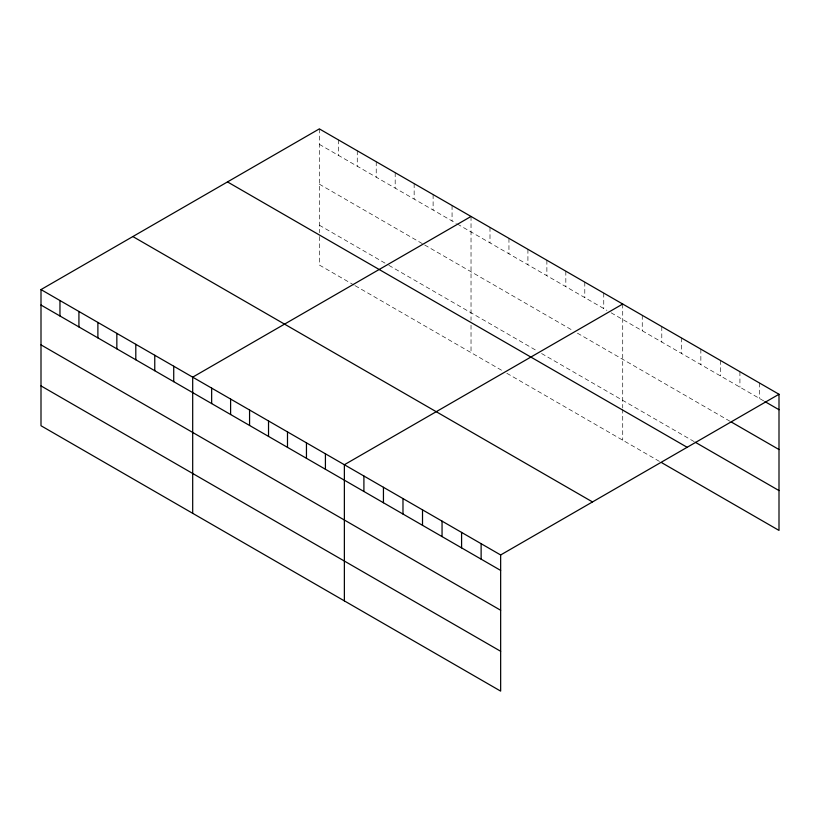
<?xml version="1.0" encoding="UTF-8"?>
<svg xmlns="http://www.w3.org/2000/svg" width="820" height="820" viewBox="0 0 820 820"><rect width="100%" height="100%" fill="white"/><g stroke="black" fill="none" stroke-linecap="round" stroke-linejoin="round"><path stroke-width="0.61" stroke-dasharray="4.1 3.07" d="M319.349 144.34L456.279 223.399M457.334 224.014L606.913 310.37M611.125 312.799L763.809 400.949M319.349 184.172L423.632 244.38M424.678 244.985L573.211 330.737M577.423 333.166L730.159 421.357M319.349 225.203L387.809 264.737M388.864 265.342L537.397 351.093M541.61 353.533L694.345 441.713M354.107 285.104L319.349 265.034L319.349 233.915M355.162 285.708L502.629 370.855M506.842 373.284L659.618 461.496M759.463 382.981L759.463 398.438M739.927 371.706L739.927 387.163M720.39 360.431L720.39 375.888M700.854 349.146L700.854 364.603M681.328 337.871L681.328 353.328M661.791 326.596L661.791 342.053M642.255 315.31L642.255 330.767M622.718 304.035L622.718 407.827M622.718 409.067L622.718 440.186M603.756 293.088L603.756 308.545M584.793 282.141L584.793 297.598M565.831 271.194L565.831 286.651M546.878 260.248L546.878 275.704M527.916 249.3L527.916 264.757M508.953 238.353L508.953 253.81M489.991 227.406L489.991 242.863M471.029 216.459L471.029 320.251M471.029 325.232L471.029 352.61M452.066 205.512L452.066 220.969M433.114 194.565L433.114 210.022M414.151 183.618L414.151 199.075M395.189 172.671L395.189 188.128M376.226 161.724L376.226 177.181M357.264 150.777L357.264 166.234M338.301 139.83L338.301 155.287M319.349 128.883L319.349 232.675"/><path stroke-width="1.23" d="M41 289.583L500.651 554.966L500.651 691.116L41 425.734L41 289.583L319.349 128.883L779 394.266L779 530.417L661.791 462.746M471.029 216.459L192.69 377.159L192.69 513.31M622.718 304.035L344.369 464.735L344.369 600.886M500.651 554.966L779 394.266M764.896 401.574L779 409.723M731.245 421.982L779 449.544M695.432 442.339L779 490.585M227.488 181.917L687.15 447.3M132.85 236.549L592.511 501.932M41 305.04L500.651 570.423M41 344.871L500.651 610.254M41 385.902L500.651 651.285M481.125 543.68L481.125 559.137M461.588 532.405L461.588 547.862M442.052 521.13L442.052 536.587M422.515 509.845L422.515 525.302M402.979 498.57L402.979 514.027M383.442 487.295L383.442 502.752M363.906 476.01L363.906 491.467M325.417 453.788L325.417 469.245M306.454 442.841L306.454 458.298M287.492 431.894L287.492 447.351M268.529 420.947L268.529 436.404M249.567 410L249.567 425.457M230.604 399.053L230.604 414.51M211.652 388.106L211.652 403.563M173.727 366.212L173.727 381.669M154.765 355.265L154.765 370.722M135.802 344.318L135.802 359.775M116.84 333.371L116.84 348.828M97.887 322.424L97.887 337.881M78.925 311.477L78.925 326.934M59.962 300.53L59.962 315.987"/></g></svg>
